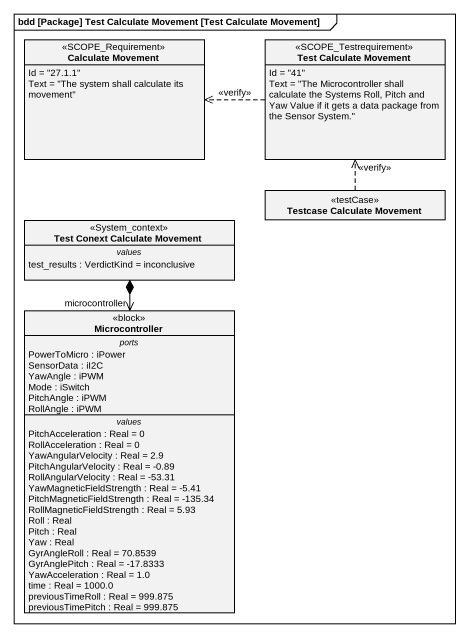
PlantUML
@startuml
mainframe bdd [Package] Test Calculate Movement [Test Calculate Movement]
hide circle
hide empty members
class "Calculate Movement" as Calculate_Movement <<SCOPE_Requirement>> {
  Id = "27.1.1"
  Text = "The system shall calculate its movement"
}
class "Test Calculate Movement" as Test_Calculate_Movement <<SCOPE_Testrequirement>> {
  Id = "41"
  Text = "The Microcontroller shall calculate the Systems Roll, Pitch and Yaw Value if it gets a data package from the Sensor System."
}
class "Testcase Calculate Movement" as Testcase_Calculate_Movement <<testCase>>
class "Test Conext Calculate Movement" as Test_Conext_Calculate <<System_context>> {
  -- values --
  test_results : VerdictKind = inconclusive
}
class Microcontroller <<block>> {
  -- ports --
  PowerToMicro : iPower
  SensorData : iI2C
  YawAngle : iPWM
  Mode : iSwitch
  PitchAngle : iPWM
  RollAngle : iPWM
  -- values --
  PitchAcceleration : Real = 0
  RollAcceleration : Real = 0
  YawAngularVelocity : Real = 2.9
  PitchAngularVelocity : Real = -0.89
  RollAngularVelocity : Real = -53.31
  YawMagneticFieldStrength : Real = -5.41
  PitchMagneticFieldStrength : Real = -135.34
  RollMagneticFieldStrength : Real = 5.93
  Roll : Real
  Pitch : Real
  Yaw : Real
  GyrAngleRoll : Real = 70.8539
  GyrAnglePitch : Real = -17.8333
  YawAcceleration : Real = 1.0
  time : Real = 1000.0
  previousTimeRoll : Real = 999.875
  previousTimePitch : Real = 999.875
}
Test_Calculate_Movement .left.> Calculate_Movement : <<verify>>
Testcase_Calculate_Movement .up.> Test_Calculate_Movement : <<verify>>
Test_Conext_Calculate *--> "microcontroller" Microcontroller
@enduml
